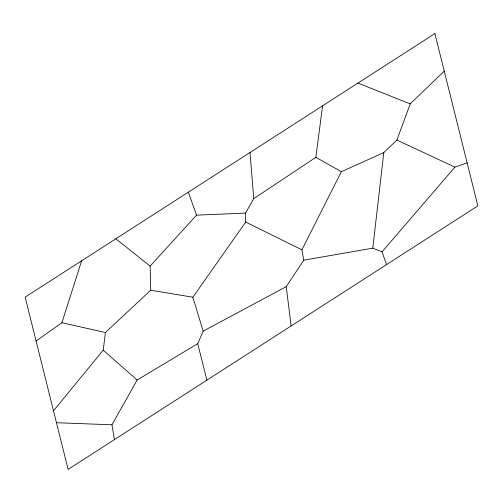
<?xml version="1.0" encoding="UTF-8"?>
<svg xmlns="http://www.w3.org/2000/svg" width="503" height="503" viewBox="0 0 503 503"><rect width="100%" height="100%" fill="white"/><g stroke="black" fill="none" stroke-linecap="round" stroke-linejoin="round"><path stroke-width="0.75" d="M114.426 439.622L111.974 424.784L137.143 380.029L197.736 343.681L203.181 331.144L286.232 286.653L303.793 260.17L372.798 248.149L383.795 152.598L396.886 140.067L410.228 103.876L444.256 71.118M53.494 410.806L103.228 350.163L105.41 332.527L150.73 290.225L150.133 266.093L196.554 215.146L245.546 213.09L253.751 198.628L315.878 157.313L322.555 105.844M36.097 341.04L61.919 322.719L81.605 260.824M303.793 260.17L301.907 249.846L341.342 171.705L383.795 152.598M203.181 331.144L192.856 297.21L245.684 222.049L245.546 213.09M386.53 264.597L382.035 251.858L454.938 167.128L467.13 162.859M56.462 422.721L111.974 424.784M150.73 290.225L192.856 297.21M61.919 322.719L105.41 332.527M357.922 83.089L410.228 103.876M372.798 248.149L382.035 251.858M396.886 140.067L454.938 167.128M245.684 222.049L301.907 249.846M315.878 157.313L341.342 171.705M115.828 238.812L150.133 266.093M103.228 350.163L137.143 380.029M188.348 192.165L196.554 215.146M197.736 343.681L206.896 380.142M286.232 286.653L291.124 325.969M250.004 152.51L253.751 198.628M434.894 33.582L25.15 297.141L68.106 469.418L477.85 205.859L434.894 33.582"/></g></svg>
